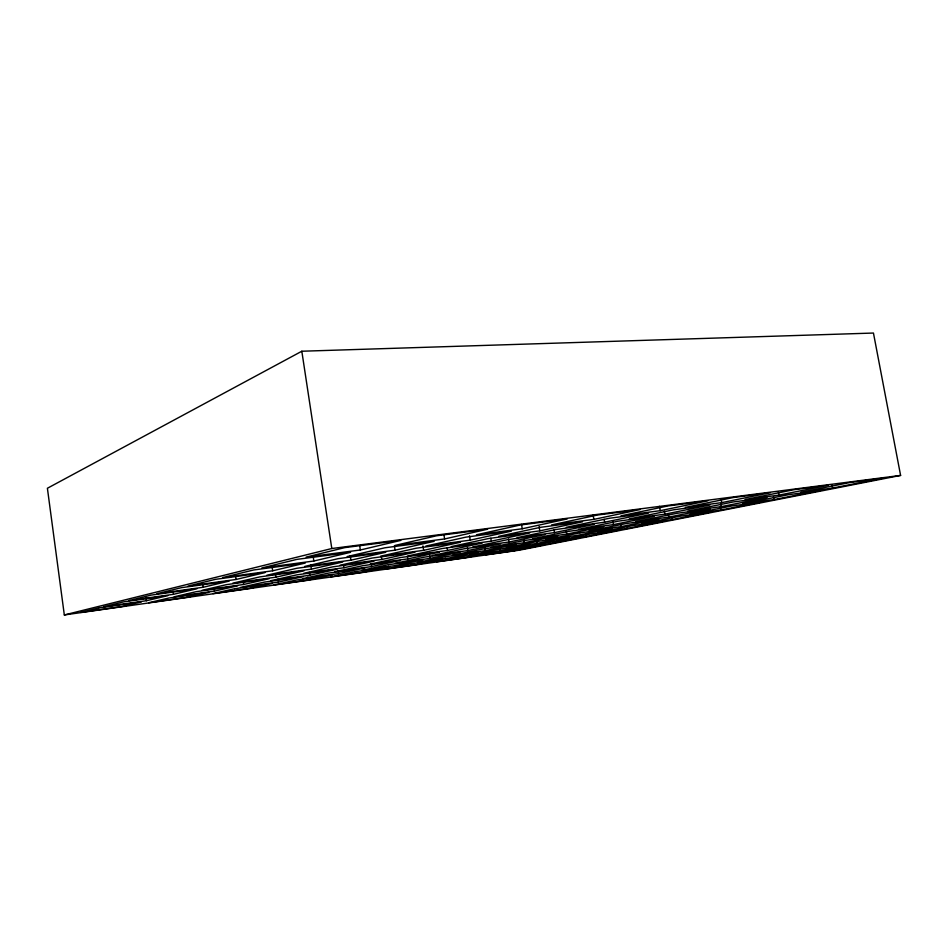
<?xml version="1.0" encoding="UTF-8"?>
<svg xmlns="http://www.w3.org/2000/svg" width="948" height="948" viewBox="0 0 948 948"><rect width="100%" height="100%" fill="white"/><g stroke="black" fill="none" stroke-linecap="round" stroke-linejoin="round"><path stroke-width="1.42" d="M301.82 351.234L47.4 488.256L64.322 614.956L519.421 550.172L900.6 475.422L873.452 333.044L301.82 351.234L331.8 548.525L64.322 614.956M146.478 600.712L167.808 595.652L123.69 601.85L103.628 606.767L146.478 600.712L146.075 597.797M173.401 594.337L196.911 588.755L151.111 595.119L128.952 600.558L173.401 594.337L172.986 591.41M203.097 587.286L229.143 581.112L181.542 587.653L156.941 593.697L203.097 587.286L202.671 584.371M236.005 579.477L265.025 572.604L215.504 579.323L188.024 586.065L236.005 579.477L235.578 576.562M272.692 570.779L305.22 563.065L253.649 569.973L222.768 577.545L272.692 570.779L272.266 567.864M313.847 561.015L350.57 552.317L296.807 559.391L261.849 567.959L313.847 561.015L313.196 556.666M360.335 549.994L400.838 540.384L344.811 547.612L306.121 557.104L360.335 549.994L359.671 545.621M187.609 597.193L208.809 592.393L168.863 598.034L148.694 602.727L187.609 597.193L187.194 594.289M214.367 591.125L237.581 585.864L196.272 591.659L174.159 596.802L214.367 591.125L213.952 588.198M243.648 584.489L269.149 578.707L226.418 584.655L202.066 590.32L243.648 584.489L243.221 581.562M275.856 577.19L304 570.815L259.752 576.905L232.817 583.162L275.856 577.19L275.43 574.287M311.406 569.144L342.666 562.057L296.807 568.279L266.826 575.258L311.406 569.144L310.743 564.783M350.902 560.185L385.789 552.281L338.246 558.645L304.711 566.442L350.902 560.185L350.239 555.812M395.067 550.172L434.208 541.308L384.888 547.79L347.169 556.571L395.067 550.172L394.38 545.799M444.612 538.95L487.604 529.209L436.507 535.786L394.937 545.456L444.612 538.95L443.913 534.589M278.357 582.096L303.182 576.668L264.338 582.119L240.448 587.44L278.357 582.096L277.918 579.181M309.664 575.246L336.872 569.298L296.807 574.867L270.583 580.721L309.664 575.246L309.238 572.343M344.006 567.734L373.939 561.192L332.582 566.88L303.692 573.339L344.006 567.734L343.567 564.83M381.795 559.474L414.916 552.234L372.22 558.04L340.178 565.186L381.795 559.474L381.333 556.559M423.626 550.338L460.444 542.28L416.373 548.181L380.669 556.156L423.626 550.338L422.938 545.953M470.208 540.147L511.339 531.153L465.847 537.149L425.853 546.072L470.208 540.147L469.509 535.786M522.241 528.771L567.2 518.947L520.298 524.991L476.465 534.779L522.241 528.771L521.519 524.398M308.242 580.034L332.321 574.915L296.783 579.951L273.486 584.975L308.242 580.034L307.804 577.119M338.626 573.576L364.838 568.018L328.292 573.137L302.886 578.624L338.626 573.576L338.175 570.649M371.687 566.56L400.34 560.481L362.74 565.707L334.928 571.703L371.687 566.56L371.237 563.645M407.841 558.882L439.268 552.21L400.589 557.531L370.028 564.131L407.841 558.882L407.379 555.978M447.503 550.468L482.165 543.097L442.384 548.501L408.6 555.801L447.503 550.468L447.041 547.541M491.277 541.166L529.659 533.013L488.741 538.5L451.26 546.593L491.277 541.166L490.803 538.263M539.827 530.856L582.546 521.791L540.49 527.325L498.684 536.355L539.827 530.856L539.104 526.484M593.851 519.386L640.327 509.514L597.181 515.084L551.558 524.931L593.851 519.386L593.104 515.025M430.155 558.372L460.041 552.174L424.633 557.104L395.47 563.231L430.155 558.372L429.693 555.481M467.85 550.563L500.544 543.785L464.224 548.774L432.264 555.492L467.85 550.563L467.388 547.636M509.088 542.007L545.041 534.565L507.796 539.625L472.59 547.02L509.088 542.007L508.614 539.092M554.462 532.61L594.135 524.386L555.978 529.494L517.039 537.682L554.462 532.61L553.976 529.707M604.623 522.206L648.586 513.093L609.528 518.236L566.276 527.325L604.623 522.206L604.125 519.314M660.199 510.688L707.848 500.817L667.961 505.959L620.964 515.831L660.199 510.688L659.441 506.339M485.21 550.658L516.139 544.377L482.852 549.011L452.528 555.244L485.21 550.658L484.736 547.743M524.22 542.742L557.957 535.881L523.9 540.573L490.768 547.375L524.22 542.742L523.746 539.839M566.774 534.091L603.769 526.578L568.954 531.307L532.563 538.796L566.774 534.091L566.288 531.2M613.451 524.611L654.144 516.352L618.594 521.104L578.493 529.351L613.451 524.611L612.953 521.72M664.892 514.172L709.839 505.035L673.578 509.811L629.188 518.935L664.892 514.172L664.382 511.256M721.689 502.63L770.214 492.77L733.337 497.534L685.297 507.405L721.689 502.63L721.167 499.726M500.354 550.741L529.671 544.887L498.897 549.212L470.089 555.018L500.354 550.741L499.88 547.837M537.303 543.37L569.108 537.018L537.694 541.379L506.398 547.695L537.303 543.37L536.817 540.455M621.059 526.65L658.907 519.089L626.237 523.533L588.886 531.058L621.059 526.65L620.561 523.746M668.802 517.11L710.325 508.827L677.062 513.283L636.013 521.554L668.802 517.11L668.304 514.219M721.262 506.647L766.968 497.522L733.171 501.966L687.893 511.102L721.262 506.647L720.741 503.744M778.995 495.117L828.161 485.305L793.903 489.725L745.092 499.56L778.995 495.117L778.462 492.225M513.567 550.824L541.427 545.349L512.856 549.39L485.435 554.829L513.567 550.824L513.093 547.932M586.563 536.461L619.115 530.062L589.466 534.186L557.341 540.561L586.563 536.461L586.065 533.558M627.6 528.403L662.936 521.447L632.766 525.595L597.844 532.527L627.6 528.403L627.09 525.488M672.144 519.634L710.68 512.062L680.012 516.222L641.867 523.794L672.144 519.634L671.634 516.755M720.753 510.083L762.915 501.788L731.785 505.959L689.99 514.243L720.753 510.083L720.231 507.168M774.006 499.608L820.269 490.507L788.736 494.655L742.782 503.767L774.006 499.608L773.473 496.705M832.427 488.113L882.031 478.361L850.178 482.473L800.823 492.261L832.427 488.113L831.882 485.234M331.8 548.525L900.6 475.422M98.829 607.941L80.58 612.42L121.937 606.542L141.37 601.933L98.829 607.941M234.725 588.72L212.885 593.602L249.656 588.364L272.396 583.399L234.725 588.72M355.358 571.656L330.793 576.822L363.759 572.13L389 566.904L355.358 571.656M388.49 564.7L361.781 570.317L395.589 565.541L423.009 559.853L388.49 564.7M410.721 563.835L385.066 569.108L416.279 564.664L442.515 559.332L410.721 563.835M445.264 556.725L417.428 562.448L449.364 557.945L477.804 552.163L445.264 556.725M463.145 556.417L436.542 561.785L466.179 557.566L493.28 552.151L463.145 556.417M579.975 532.859L545.87 539.732L577.403 535.359L612.029 528.451L579.975 532.859M549.639 542.09L520.002 547.968L548.679 543.915L578.742 538.002L549.639 542.09"/></g></svg>
